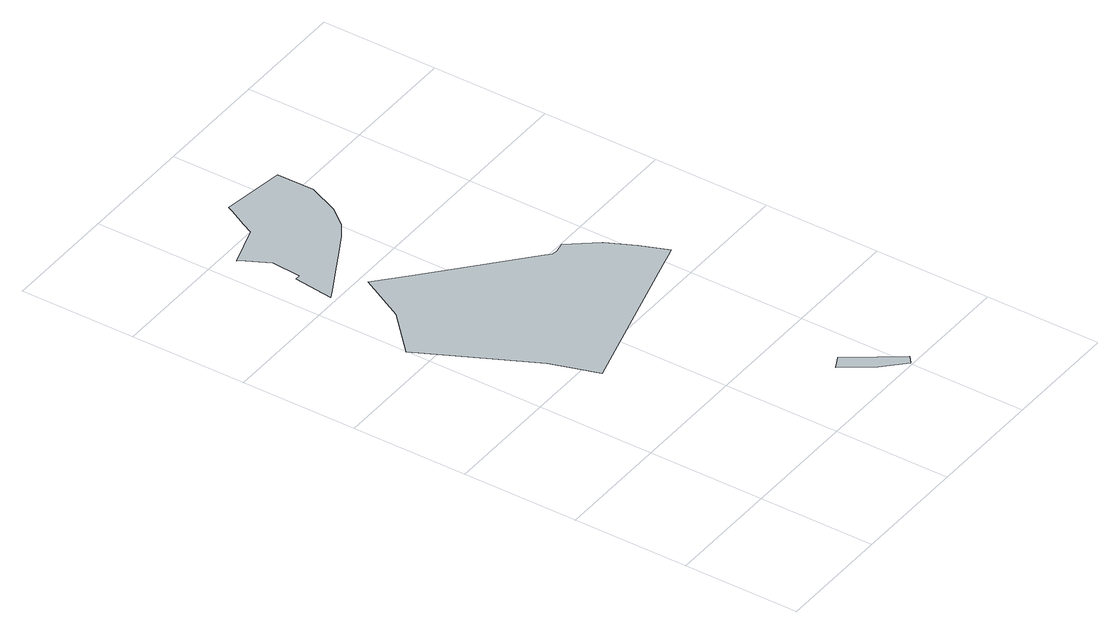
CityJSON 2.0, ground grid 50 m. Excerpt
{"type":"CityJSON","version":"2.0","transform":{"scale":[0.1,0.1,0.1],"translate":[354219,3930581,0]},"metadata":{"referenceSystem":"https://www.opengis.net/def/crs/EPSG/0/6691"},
"CityObjects":{
"object1":{"type":"GenericCityObject","attributes":{"prefecture":"14","disasterType":"1","areaType":"2","zoneNumber":"153-H26-00004","zoneName":"磯部3","status":"0"},"geometry":[{"type":"MultiSurface","lod":"1","boundaries":[[[0,1,2,3,4,5,6]]]}]},
"object2":{"type":"GenericCityObject","attributes":{"prefecture":"14","disasterType":"1","areaType":"1","zoneNumber":"153-H26-00004","zoneName":"磯部3","status":"0"},"geometry":[{"type":"MultiSurface","lod":"1","boundaries":[[[7,8,9,10,11,12,13,14,15,16,17,18,19,20,21,22,23,24,25]]]}]},
"object3":{"type":"GenericCityObject","attributes":{"prefecture":"14","disasterType":"1","areaType":"1","zoneNumber":"153-H26-00004","zoneName":"磯部3","status":"0"},"geometry":[{"type":"MultiSurface","lod":"1","boundaries":[[[26,27,28,29,30,31,32,33,34,35,36,37,38,39,40,41,42,43,44,45]]]}]}
},
"vertices":[
[967,132,0],[880,252,0],[865,245,0],[826,226,0],[919,95,0],[1007,8,0],[1037,33,0],
[775,1519,0],[543,1725,0],[403,1850,0],[276,1964,0],[170,1765,0],[0,1604,0],[147,1313,0],[238,1130,0],[271,1026,0],[303,925,0],[692,1033,0],[981,1113,0],[1041,1130,0],[1077,1140,0],[1028,1258,0],[971,1377,0],[874,1498,0],[831,1487,0],[807,1491,0],
[287,2117,0],[363,2158,0],[451,2205,0],[508,2244,0],[511,2247,0],[573,2326,0],[629,2453,0],[628,2614,0],[361,2654,0],[348,2630,0],[315,2566,0],[306,2550,0],[281,2500,0],[106,2443,0],[112,2438,0],[173,2324,0],[162,2196,0],[138,2196,0],[118,2026,0],[155,2046,0]
]}
